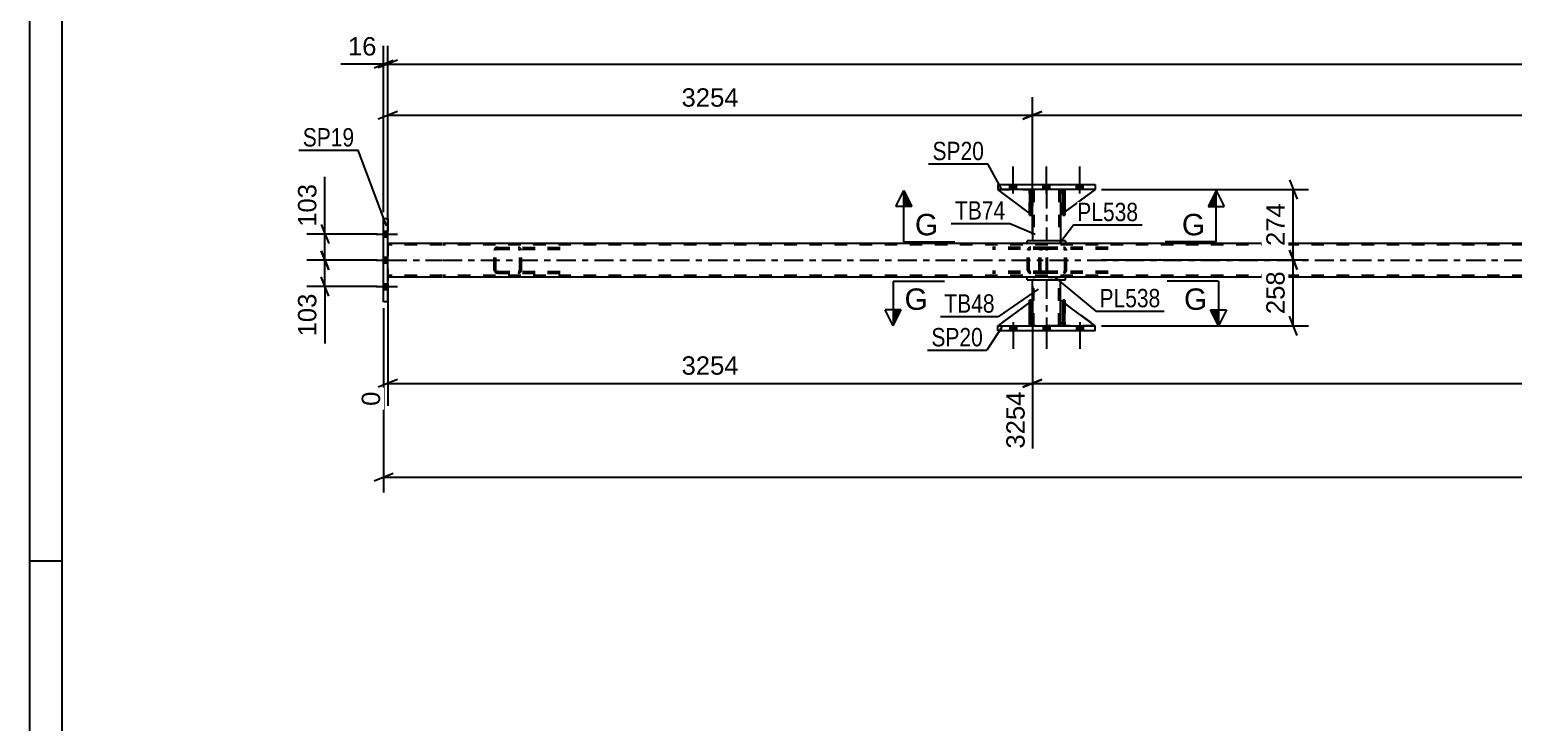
# Model space of a CAD drawing. Header units: millimetres. Extents: x -115 to 726, y -400 to 194.
# Drawn here: x -114.7 to 117, y -275.9 to -167.7 of the extents above; entities that cross this region are included whole.
import ezdxf

# ---------------------------------------------------------------- set-up
doc = ezdxf.new("R2010")
doc.units = ezdxf.units.MM
doc.linetypes.add('DXK_LINE_DOT2', pattern=[3.9198, 1.9599, -1.9599])
doc.linetypes.add('DXK_LINE_DOT3', pattern=[5.9187, 2.979, -0.9799, 0.9799, -0.9799])
doc.styles.add('Arial', font='arial.ttf', dxfattribs={"height": 0.2})
doc.styles.add('Arial Narrow', font='ARIALN.TTF', dxfattribs={"height": 0.2})

# ---------------------------------------------------------------- blocks, each defined once
blk = doc.blocks.new('Unknown-203724152-1113')
at = {"color": 5, "linetype": 'Continuous'}
for p, q in [((-114.68, 194.3), (-114.68, -399.7)), ((-109.68, 189.3), (-109.68, -394.7)), ((-109.68, -250.7), (-114.68, -250.7))]:
    blk.add_line(p, q, dxfattribs=at)
blk = doc.blocks.new('Bolt-203724152-2299 - 2267')
at = {"linetype": 'Continuous'}
for points in [[(38.38, -214.74), (39.42, -214.74), (39.42, -213.94), (38.38, -213.94)], [(38.38, -214.74), (39.42, -214.74), (39.42, -213.94), (38.38, -213.94)], [(38.38, -214.74), (39.42, -214.74), (39.42, -213.94), (38.38, -213.94)], [(43.58, -214.74), (44.62, -214.74), (44.62, -213.94), (43.58, -213.94)], [(43.58, -214.74), (44.62, -214.74), (44.62, -213.94), (43.58, -213.94)], [(48.78, -214.74), (49.82, -214.74), (49.82, -213.94), (48.78, -213.94)], [(48.78, -214.74), (49.82, -214.74), (49.82, -213.94), (48.78, -213.94)], [(48.78, -214.74), (49.82, -214.74), (49.82, -213.94), (48.78, -213.94)]]:
    blk.add_hatch(color=1, dxfattribs=at).paths.add_polyline_path(points)
at = {"color": 1, "linetype": 'Continuous'}
for p, q in [((38.38, -213.94), (38.38, -214.74)), ((38.38, -213.94), (38.38, -214.74)), ((38.38, -213.94), (38.38, -214.74)), ((38.9, -213.34), (38.9, -217.54)), ((38.9, -213.34), (38.9, -217.54)), ((38.9, -213.34), (38.9, -217.54)), ((39.42, -213.94), (39.42, -214.74)), ((39.42, -213.94), (39.42, -214.74)), ((39.42, -213.94), (39.42, -214.74)), ((43.58, -213.94), (43.58, -214.74)), ((43.58, -213.94), (43.58, -214.74)), ((44.1, -213.34), (44.1, -217.54)), ((44.1, -213.34), (44.1, -217.54)), ((44.62, -213.94), (44.62, -214.74)), ((44.62, -213.94), (44.62, -214.74)), ((48.78, -213.94), (48.78, -214.74)), ((48.78, -213.94), (48.78, -214.74)), ((48.78, -213.94), (48.78, -214.74)), ((49.3, -213.34), (49.3, -217.54)), ((49.3, -213.34), (49.3, -217.54)), ((49.3, -213.34), (49.3, -217.54)), ((49.82, -213.94), (49.82, -214.74)), ((49.82, -213.94), (49.82, -214.74)), ((49.82, -213.94), (49.82, -214.74))]:
    blk.add_line(p, q, dxfattribs=at)
blk = doc.blocks.new('Bolt-203724152-2291 - 2267')
at = {"linetype": 'Continuous'}
for points in [[(-58.76, -200.04), (-58.76, -199.16), (-59.4, -199.16), (-59.4, -200.04)], [(-58.76, -200.04), (-58.76, -199.16), (-59.4, -199.16), (-59.4, -200.04)], [(-58.76, -200.04), (-58.76, -199.16), (-59.4, -199.16), (-59.4, -200.04)], [(-58.76, -204.12), (-58.76, -203.24), (-59.4, -203.24), (-59.4, -204.12)], [(-58.76, -204.12), (-58.76, -203.24), (-59.4, -203.24), (-59.4, -204.12)], [(-58.76, -208.24), (-58.76, -207.36), (-59.4, -207.36), (-59.4, -208.24)], [(-58.76, -208.24), (-58.76, -207.36), (-59.4, -207.36), (-59.4, -208.24)], [(-58.76, -208.24), (-58.76, -207.36), (-59.4, -207.36), (-59.4, -208.24)]]:
    blk.add_hatch(color=1, dxfattribs=at).paths.add_polyline_path(points)
at = {"color": 1, "linetype": 'Continuous'}
for p, q in [((-59.4, -199.16), (-58.76, -199.16)), ((-59.4, -199.16), (-58.76, -199.16)), ((-59.4, -199.16), (-58.76, -199.16)), ((-60.56, -199.6), (-57.24, -199.6)), ((-60.56, -199.6), (-57.24, -199.6)), ((-60.56, -199.6), (-57.24, -199.6)), ((-59.4, -200.04), (-58.76, -200.04)), ((-59.4, -200.04), (-58.76, -200.04)), ((-59.4, -200.04), (-58.76, -200.04)), ((-60.56, -203.68), (-57.24, -203.68)), ((-60.56, -203.68), (-57.24, -203.68)), ((-59.4, -203.24), (-58.76, -203.24)), ((-59.4, -203.24), (-58.76, -203.24)), ((-59.4, -204.12), (-58.76, -204.12)), ((-59.4, -204.12), (-58.76, -204.12)), ((-60.56, -207.8), (-57.24, -207.8)), ((-60.56, -207.8), (-57.24, -207.8)), ((-60.56, -207.8), (-57.24, -207.8)), ((-59.4, -207.36), (-58.76, -207.36)), ((-59.4, -207.36), (-58.76, -207.36)), ((-59.4, -207.36), (-58.76, -207.36)), ((-59.4, -208.24), (-58.76, -208.24)), ((-59.4, -208.24), (-58.76, -208.24)), ((-59.4, -208.24), (-58.76, -208.24))]:
    blk.add_line(p, q, dxfattribs=at)
blk = doc.blocks.new('Part-203724152-2363 - 2267')
at = {"color": 2, "linetype": 'Continuous'}
for p, q in [((41.77, -192.66), (41.45, -192.66)), ((41.45, -192.66), (41.45, -196.66)), ((41.77, -192.66), (41.77, -192.66)), ((41.77, -192.66), (41.77, -196.66)), ((41.77, -196.66), (41.45, -196.66))]:
    blk.add_line(p, q, dxfattribs=at)
at = {"color": 7, "linetype": 'DXK_LINE_DOT2'}
for p, q in [((41.45, -192.66), (41.45, -193.26)), ((41.45, -192.66), (41.45, -192.66)), ((41.77, -193.26), (41.45, -193.26)), ((41.45, -193.26), (41.45, -196.66)), ((41.77, -193.26), (41.77, -192.66)), ((41.77, -192.66), (41.77, -192.66)), ((41.77, -196.66), (41.77, -193.26))]:
    blk.add_line(p, q, dxfattribs=at)
blk = doc.blocks.new('Part-203724152-2368 - 2267')
at = {"color": 2, "linetype": 'Continuous'}
for p, q in [((46.65, -192.9), (46.3, -193.26)), ((46.3, -193.26), (46.3, -196.66)), ((51.7, -192.66), (46.97, -196.16)), ((46.3, -196.66), (46.65, -196.4))]:
    blk.add_line(p, q, dxfattribs=at)
at = {"color": 7, "linetype": 'DXK_LINE_DOT2'}
for p, q in [((46.9, -192.66), (46.65, -192.9)), ((51.7, -192.66), (46.9, -192.66)), ((51.7, -192.66), (51.7, -192.66)), ((51.7, -192.66), (51.7, -192.66)), ((46.97, -196.16), (46.65, -196.4))]:
    blk.add_line(p, q, dxfattribs=at)
blk = doc.blocks.new('Part-203724152-2304 - 2267')
at = {"color": 7, "linetype": 'DXK_LINE_DOT2'}
for p, q in [((-42.1, -201.99), (-42.14, -202.18)), ((-42.14, -205.22), (-42.14, -202.18)), ((-41.89, -202.18), (-41.87, -202.09)), ((-41.89, -205.22), (-41.89, -202.18)), ((-41.87, -202.09), (-41.81, -202.01)), ((-41.63, -201.7), (-41.83, -201.73)), ((-41.81, -202.01), (-41.73, -201.96)), ((-41.73, -201.96), (-41.63, -201.94)), ((-41.63, -201.7), (-31.4, -201.7)), ((-41.63, -201.94), (-31.4, -201.94)), ((-38.2, -201.73), (-38.4, -201.7)), ((-38.4, -201.94), (-38.3, -201.96)), ((-38.3, -201.96), (-38.22, -202.01)), ((-38.22, -202.01), (-38.16, -202.09)), ((-38.16, -202.09), (-38.14, -202.18)), ((-38.14, -205.22), (-38.14, -202.18)), ((-37.89, -202.18), (-37.93, -201.99)), ((-37.89, -205.22), (-37.89, -202.18)), ((-42.14, -205.22), (-42.1, -205.4)), ((-41.87, -205.31), (-41.89, -205.22)), ((-41.81, -205.39), (-41.87, -205.31)), ((-41.83, -205.66), (-41.63, -205.7)), ((-41.73, -205.44), (-41.81, -205.39)), ((-41.63, -205.46), (-41.73, -205.44)), ((-41.63, -205.46), (-31.4, -205.46)), ((-41.63, -205.7), (-31.4, -205.7)), ((-38.3, -205.44), (-38.4, -205.46)), ((-38.4, -205.7), (-38.2, -205.66)), ((-38.22, -205.39), (-38.3, -205.44)), ((-38.16, -205.31), (-38.22, -205.39)), ((-38.14, -205.22), (-38.16, -205.31)), ((-37.93, -205.4), (-37.89, -205.22))]:
    blk.add_line(p, q, dxfattribs=at)
for centre, start, end in [((-41.65, -202.2), 110.7583, 155.68), ((-38.38, -202.2), 24.32, 69.2417), ((-41.65, -205.2), 204.32, 249.2417), ((-38.38, -205.2), 290.7583, 335.68)]:
    blk.add_arc(centre, 0.496, start, end, dxfattribs=at)
blk = doc.blocks.new('Part-203724152-2369 - 2267')
at = {"color": 7, "linetype": 'DXK_LINE_DOT2'}
for p, q in [((46.9, -192.66), (46.3, -193.26)), ((46.3, -196.66), (51.7, -192.66)), ((46.3, -193.26), (46.3, -196.66)), ((51.7, -192.66), (46.9, -192.66))]:
    blk.add_line(p, q, dxfattribs=at)
blk = doc.blocks.new('Part-203724152-2305 - 2267')
at = {"color": 2, "linetype": 'Continuous'}
for p, q in [((-50.24, -201.06), (-58.76, -201.06)), ((41.1, -201.06), (-50.14, -201.06)), ((608.77, -201.06), (47.1, -201.06)), ((-50.24, -206.34), (-58.76, -206.34)), ((41.1, -206.34), (-50.14, -206.34)), ((211.36, -206.34), (47.1, -206.34))]:
    blk.add_line(p, q, dxfattribs=at)
at = {"color": 7, "linetype": 'DXK_LINE_DOT2'}
for p, q in [((-58.76, -206.34), (-58.76, -201.06)), ((-50.24, -201.3), (-58.76, -201.3)), ((608.77, -201.3), (-50.14, -201.3)), ((47.1, -201.06), (41.1, -201.06)), ((-50.24, -206.1), (-58.76, -206.1)), ((608.77, -206.1), (-50.14, -206.1)), ((47.1, -206.34), (41.1, -206.34))]:
    blk.add_line(p, q, dxfattribs=at)
at = {"color": 7, "linetype": 'DXK_LINE_DOT3'}
for p, q in [((-58.76, -203.7), (-50.24, -203.7)), ((-50.14, -203.7), (608.77, -203.7))]:
    blk.add_line(p, q, dxfattribs=at)
blk = doc.blocks.new('Part-203724152-2310 - 2267')
at = {"color": 2, "linetype": 'Continuous'}
for p, q in [((47.1, -200.66), (41.1, -200.66)), ((41.1, -201.06), (41.1, -200.66)), ((47.1, -201.06), (41.1, -201.06)), ((47.1, -200.66), (47.1, -201.06))]:
    blk.add_line(p, q, dxfattribs=at)
blk = doc.blocks.new('Part-203724152-2388 - 2267')
at = {"color": 2, "linetype": 'Continuous'}
for p, q in [((41.9, -209.94), (41.9, -206.74)), ((46.3, -209.94), (46.3, -206.74)), ((41.9, -213.94), (41.9, -213.34)), ((46.3, -213.94), (46.3, -213.34))]:
    blk.add_line(p, q, dxfattribs=at)
at = {"color": 7, "linetype": 'DXK_LINE_DOT2'}
for p, q in [((46.3, -206.74), (41.9, -206.74)), ((42.14, -213.94), (42.14, -206.74)), ((46.06, -213.94), (46.06, -206.74)), ((41.9, -213.34), (41.9, -209.94)), ((46.3, -213.34), (46.3, -209.94)), ((46.3, -213.94), (41.9, -213.94))]:
    blk.add_line(p, q, dxfattribs=at)
at = {"color": 7, "linetype": 'DXK_LINE_DOT3'}
blk.add_line((44.1, -206.74), (44.1, -213.94), dxfattribs=at)
blk = doc.blocks.new('Part-203724152-2390 - 2267')
at = {"color": 2, "linetype": 'Continuous'}
for p, q in [((41.45, -213.94), (41.45, -209.94)), ((41.45, -209.94), (41.77, -209.94)), ((41.77, -213.94), (41.77, -209.94)), ((41.45, -213.94), (41.45, -213.94)), ((41.77, -213.94), (41.45, -213.94))]:
    blk.add_line(p, q, dxfattribs=at)
at = {"color": 7, "linetype": 'DXK_LINE_DOT2'}
for p, q in [((41.45, -209.94), (41.45, -213.34)), ((41.77, -213.34), (41.77, -209.94)), ((41.45, -213.34), (41.45, -213.94)), ((41.45, -213.34), (41.77, -213.34)), ((41.45, -213.94), (41.45, -213.94)), ((41.45, -213.94), (41.45, -213.94)), ((41.77, -213.94), (41.77, -213.34)), ((41.77, -213.94), (41.77, -213.94))]:
    blk.add_line(p, q, dxfattribs=at)
blk = doc.blocks.new('Part-203724152-2332 - 2267')
at = {"color": 7, "linetype": 'DXK_LINE_DOT2'}
for p, q in [((43.98, -201.7), (35.66, -201.7)), ((43.98, -201.94), (35.66, -201.94)), ((41.18, -201.99), (41.15, -202.18)), ((41.15, -205.22), (41.15, -202.18)), ((41.4, -202.18), (41.42, -202.09)), ((41.4, -205.22), (41.4, -202.18)), ((41.42, -202.09), (41.47, -202.01)), ((41.65, -201.7), (41.46, -201.73)), ((41.47, -202.01), (41.55, -201.96)), ((41.55, -201.96), (41.65, -201.94)), ((42.99, -201.94), (42.99, -201.7)), ((44.09, -201.73), (43.98, -201.7)), ((43.98, -201.94), (44.03, -201.96)), ((44.03, -201.96), (44.08, -202.01)), ((44.08, -202.01), (44.11, -202.09)), ((44.17, -201.84), (44.09, -201.73)), ((44.11, -202.09), (44.12, -202.18)), ((44.12, -205.22), (44.12, -202.18)), ((44.23, -201.99), (44.17, -201.84)), ((44.25, -202.18), (44.23, -201.99)), ((44.25, -205.22), (44.25, -202.18)), ((43.98, -205.46), (35.66, -205.46)), ((43.98, -205.7), (35.66, -205.7)), ((41.15, -205.22), (41.18, -205.4)), ((41.42, -205.31), (41.4, -205.22)), ((41.47, -205.39), (41.42, -205.31)), ((41.46, -205.66), (41.65, -205.7)), ((41.55, -205.44), (41.47, -205.39)), ((41.65, -205.46), (41.55, -205.44)), ((42.99, -205.7), (42.99, -205.46)), ((44.03, -205.44), (43.98, -205.46)), ((43.98, -205.7), (44.09, -205.66)), ((44.08, -205.39), (44.03, -205.44)), ((44.11, -205.31), (44.08, -205.39)), ((44.09, -205.66), (44.17, -205.56)), ((44.12, -205.22), (44.11, -205.31)), ((44.17, -205.56), (44.23, -205.4)), ((44.23, -205.4), (44.25, -205.22))]:
    blk.add_line(p, q, dxfattribs=at)
for centre, start, end in [((41.63, -202.19), 111.1941, 156.1506), ((41.63, -205.2), 203.8494, 248.8059)]:
    blk.add_arc(centre, 0.492, start, end, dxfattribs=at)
blk = doc.blocks.new('Part-203724152-2397 - 2267')
at = {"color": 7, "linetype": 'DXK_LINE_DOT2'}
for p, q in [((41.9, -196.66), (36.5, -192.66)), ((36.5, -192.66), (41.3, -192.66)), ((41.3, -192.66), (41.9, -193.26)), ((41.9, -193.26), (41.3, -192.66)), ((41.9, -193.26), (41.9, -196.66)), ((41.9, -193.26), (41.9, -193.26)), ((41.9, -193.26), (41.9, -196.66))]:
    blk.add_line(p, q, dxfattribs=at)
blk = doc.blocks.new('Part-203724152-2402 - 2267')
at = {"color": 2, "linetype": 'Continuous'}
for p, q in [((41.45, -196.33), (36.5, -192.66)), ((41.45, -192.81), (41.3, -192.66)), ((41.9, -193.26), (41.77, -193.13)), ((41.9, -193.26), (41.9, -193.26)), ((41.9, -196.66), (41.9, -193.26)), ((41.77, -196.56), (41.9, -196.66)), ((41.9, -196.66), (41.9, -196.66))]:
    blk.add_line(p, q, dxfattribs=at)
at = {"color": 7, "linetype": 'DXK_LINE_DOT2'}
for p, q in [((41.3, -192.66), (36.5, -192.66)), ((36.5, -192.66), (36.5, -192.66)), ((41.3, -192.66), (41.9, -193.26)), ((41.77, -193.13), (41.45, -192.81)), ((41.9, -193.26), (41.9, -196.66)), ((41.77, -196.56), (41.45, -196.33))]:
    blk.add_line(p, q, dxfattribs=at)
blk = doc.blocks.new('Bolt-203724152-2338 - 2267')
at = {"linetype": 'Continuous'}
for points in [[(39.42, -191.86), (38.38, -191.86), (38.38, -192.66), (39.42, -192.66)], [(39.42, -191.86), (38.38, -191.86), (38.38, -192.66), (39.42, -192.66)], [(39.42, -191.86), (38.38, -191.86), (38.38, -192.66), (39.42, -192.66)], [(44.62, -191.86), (43.58, -191.86), (43.58, -192.66), (44.62, -192.66)], [(44.62, -191.86), (43.58, -191.86), (43.58, -192.66), (44.62, -192.66)], [(49.82, -191.86), (48.78, -191.86), (48.78, -192.66), (49.82, -192.66)], [(49.82, -191.86), (48.78, -191.86), (48.78, -192.66), (49.82, -192.66)], [(49.82, -191.86), (48.78, -191.86), (48.78, -192.66), (49.82, -192.66)]]:
    blk.add_hatch(color=1, dxfattribs=at).paths.add_polyline_path(points)
at = {"color": 1, "linetype": 'Continuous'}
for p, q in [((38.9, -193.26), (38.9, -189.06)), ((38.9, -193.26), (38.9, -189.06)), ((38.9, -193.26), (38.9, -189.06)), ((44.1, -193.26), (44.1, -189.06)), ((44.1, -193.26), (44.1, -189.06)), ((49.3, -193.26), (49.3, -189.06)), ((49.3, -193.26), (49.3, -189.06)), ((49.3, -193.26), (49.3, -189.06)), ((38.38, -192.66), (38.38, -191.86)), ((38.38, -192.66), (38.38, -191.86)), ((38.38, -192.66), (38.38, -191.86)), ((39.42, -192.66), (39.42, -191.86)), ((39.42, -192.66), (39.42, -191.86)), ((39.42, -192.66), (39.42, -191.86)), ((43.58, -192.66), (43.58, -191.86)), ((43.58, -192.66), (43.58, -191.86)), ((44.62, -192.66), (44.62, -191.86)), ((44.62, -192.66), (44.62, -191.86)), ((48.78, -192.66), (48.78, -191.86)), ((48.78, -192.66), (48.78, -191.86)), ((48.78, -192.66), (48.78, -191.86)), ((49.82, -192.66), (49.82, -191.86)), ((49.82, -192.66), (49.82, -191.86)), ((49.82, -192.66), (49.82, -191.86))]:
    blk.add_line(p, q, dxfattribs=at)
blk = doc.blocks.new('Part-203724152-2413 - 2267')
at = {"color": 2, "linetype": 'Continuous'}
for p, q in [((46.3, -213.34), (46.3, -209.94)), ((46.3, -209.94), (46.65, -210.2)), ((51.7, -213.94), (46.97, -210.44)), ((46.65, -213.69), (46.3, -213.34))]:
    blk.add_line(p, q, dxfattribs=at)
at = {"color": 7, "linetype": 'DXK_LINE_DOT2'}
for p, q in [((46.97, -210.44), (46.65, -210.2)), ((46.65, -213.69), (46.9, -213.94)), ((46.9, -213.94), (51.7, -213.94))]:
    blk.add_line(p, q, dxfattribs=at)
blk = doc.blocks.new('Part-203724152-2349 - 2267')
at = {"color": 2, "linetype": 'Continuous'}
for p, q in [((36.5, -191.86), (36.5, -192.66)), ((36.5, -191.86), (51.7, -191.86)), ((51.7, -191.86), (51.7, -192.66)), ((51.7, -192.66), (36.5, -192.66))]:
    blk.add_line(p, q, dxfattribs=at)
blk = doc.blocks.new('Part-203724152-2361 - 2267')
at = {"color": 2, "linetype": 'Continuous'}
for p, q in [((41.9, -192.66), (41.9, -193.26)), ((46.3, -192.66), (46.3, -193.26)), ((41.9, -196.66), (41.9, -200.66)), ((46.3, -196.66), (46.3, -200.66))]:
    blk.add_line(p, q, dxfattribs=at)
at = {"color": 7, "linetype": 'DXK_LINE_DOT2'}
for p, q in [((46.3, -192.66), (41.9, -192.66)), ((41.9, -193.26), (41.9, -196.66)), ((42.14, -192.66), (42.14, -200.66)), ((46.06, -192.66), (46.06, -200.66)), ((46.3, -193.26), (46.3, -196.66)), ((46.3, -200.66), (41.9, -200.66))]:
    blk.add_line(p, q, dxfattribs=at)
at = {"color": 7, "linetype": 'DXK_LINE_DOT3'}
blk.add_line((44.1, -192.66), (44.1, -200.66), dxfattribs=at)
blk = doc.blocks.new('Part-203724152-2375 - 2267')
at = {"color": 2, "linetype": 'Continuous'}
for p, q in [((46.97, -192.66), (46.65, -192.66)), ((46.65, -192.66), (46.65, -196.66)), ((46.97, -192.66), (46.97, -192.66)), ((46.97, -192.66), (46.97, -196.66)), ((46.97, -196.66), (46.65, -196.66))]:
    blk.add_line(p, q, dxfattribs=at)
at = {"color": 7, "linetype": 'DXK_LINE_DOT2'}
for p, q in [((46.65, -192.66), (46.65, -193.26)), ((46.65, -192.66), (46.65, -192.66)), ((46.97, -193.26), (46.65, -193.26)), ((46.65, -193.26), (46.65, -196.66)), ((46.97, -193.26), (46.97, -192.66)), ((46.97, -192.66), (46.97, -192.66)), ((46.97, -196.66), (46.97, -193.26))]:
    blk.add_line(p, q, dxfattribs=at)
blk = doc.blocks.new('Part-203724152-2401 - 2267')
at = {"color": 7, "linetype": 'DXK_LINE_DOT2'}
for p, q in [((41.45, -193.26), (41.45, -192.66)), ((41.45, -192.66), (41.45, -192.66)), ((41.45, -192.66), (41.45, -196.66)), ((41.45, -192.66), (41.77, -192.66)), ((41.45, -196.66), (41.45, -193.26)), ((41.45, -193.26), (41.77, -193.26)), ((41.77, -192.66), (41.77, -193.26)), ((41.77, -196.66), (41.77, -192.66)), ((41.77, -193.26), (41.77, -196.66)), ((41.45, -196.66), (41.77, -196.66))]:
    blk.add_line(p, q, dxfattribs=at)
blk = doc.blocks.new('Part-203724152-2412 - 2267')
at = {"color": 7, "linetype": 'DXK_LINE_DOT2'}
for p, q in [((41.9, -209.94), (36.5, -213.94)), ((41.9, -213.34), (41.9, -209.94)), ((41.9, -209.94), (41.9, -213.34)), ((36.5, -213.94), (41.3, -213.94)), ((41.3, -213.94), (41.9, -213.34)), ((41.9, -213.34), (41.3, -213.94)), ((41.9, -213.34), (41.9, -213.34))]:
    blk.add_line(p, q, dxfattribs=at)
blk = doc.blocks.new('Part-203724152-2414 - 2267')
at = {"color": 7, "linetype": 'DXK_LINE_DOT2'}
for p, q in [((46.3, -213.34), (46.3, -209.94)), ((46.3, -209.94), (51.7, -213.94)), ((46.9, -213.94), (46.3, -213.34)), ((51.7, -213.94), (46.9, -213.94))]:
    blk.add_line(p, q, dxfattribs=at)
blk = doc.blocks.new('Part-203724152-2415 - 2267')
at = {"color": 7, "linetype": 'DXK_LINE_DOT2'}
for p, q in [((46.65, -193.26), (46.65, -192.66)), ((46.65, -192.66), (46.65, -192.66)), ((46.65, -192.66), (46.65, -196.66)), ((46.65, -192.66), (46.97, -192.66)), ((46.65, -196.66), (46.65, -193.26)), ((46.65, -193.26), (46.97, -193.26)), ((46.97, -192.66), (46.97, -193.26)), ((46.97, -196.66), (46.97, -192.66)), ((46.97, -193.26), (46.97, -196.66)), ((46.65, -196.66), (46.97, -196.66))]:
    blk.add_line(p, q, dxfattribs=at)
blk = doc.blocks.new('Part-203724152-2434 - 2267')
at = {"color": 7, "linetype": 'DXK_LINE_DOT2'}
for p, q in [((41.77, -209.94), (41.45, -209.94)), ((41.45, -213.34), (41.45, -209.94)), ((41.45, -213.94), (41.45, -209.94)), ((41.77, -209.94), (41.77, -213.34)), ((41.77, -213.94), (41.77, -209.94)), ((41.77, -213.34), (41.45, -213.34)), ((41.45, -213.94), (41.45, -213.34)), ((41.77, -213.94), (41.45, -213.94)), ((41.77, -213.34), (41.77, -213.94)), ((41.77, -213.94), (41.77, -213.94))]:
    blk.add_line(p, q, dxfattribs=at)
blk = doc.blocks.new('Part-203724152-2435 - 2267')
at = {"color": 2, "linetype": 'Continuous'}
for p, q in [((41.45, -210.27), (36.5, -213.94)), ((41.9, -209.94), (41.77, -210.03)), ((41.9, -213.34), (41.9, -209.94)), ((41.45, -213.78), (41.3, -213.94)), ((41.9, -213.34), (41.77, -213.46)), ((41.9, -213.34), (41.9, -213.34))]:
    blk.add_line(p, q, dxfattribs=at)
at = {"color": 7, "linetype": 'DXK_LINE_DOT2'}
for p, q in [((41.77, -210.03), (41.45, -210.27)), ((41.9, -213.34), (41.9, -209.94)), ((36.5, -213.94), (36.5, -213.94)), ((36.5, -213.94), (41.3, -213.94)), ((41.9, -213.34), (41.3, -213.94)), ((41.77, -213.46), (41.45, -213.78))]:
    blk.add_line(p, q, dxfattribs=at)
blk = doc.blocks.new('Part-203724152-2454 - 2267')
at = {"color": 7, "linetype": 'DXK_LINE_DOT2'}
for p, q in [((46.97, -209.94), (46.65, -209.94)), ((46.65, -213.34), (46.65, -209.94)), ((46.65, -213.94), (46.65, -209.94)), ((46.97, -209.94), (46.97, -213.34)), ((46.97, -213.94), (46.97, -209.94)), ((46.97, -213.34), (46.65, -213.34)), ((46.65, -213.94), (46.65, -213.34)), ((46.97, -213.94), (46.65, -213.94)), ((46.97, -213.34), (46.97, -213.94)), ((46.97, -213.94), (46.97, -213.94))]:
    blk.add_line(p, q, dxfattribs=at)
blk = doc.blocks.new('Part-203724152-2505 - 2267')
at = {"color": 2, "linetype": 'Continuous'}
for p, q in [((47.1, -206.34), (41.1, -206.34)), ((41.1, -206.74), (41.1, -206.34)), ((41.1, -206.74), (47.1, -206.74)), ((47.1, -206.74), (47.1, -206.34))]:
    blk.add_line(p, q, dxfattribs=at)
blk = doc.blocks.new('Part-203724152-2507 - 2267')
at = {"color": 2, "linetype": 'Continuous'}
for p, q in [((-59.4, -197.2), (-58.76, -197.2)), ((-59.4, -210.2), (-59.4, -197.2)), ((-58.76, -210.2), (-58.76, -197.2)), ((-58.76, -210.2), (-59.4, -210.2))]:
    blk.add_line(p, q, dxfattribs=at)
at = {"color": 7, "linetype": 'DXK_LINE_DOT2'}
for p, q in [((-59.4, -210.2), (-59.4, -197.2)), ((-58.76, -197.2), (-58.76, -210.2))]:
    blk.add_line(p, q, dxfattribs=at)
blk = doc.blocks.new('Part-203724152-2512 - 2267')
at = {"color": 2, "linetype": 'Continuous'}
for p, q in [((36.5, -214.74), (36.5, -213.94)), ((36.5, -213.94), (51.7, -213.94)), ((51.7, -214.74), (36.5, -214.74)), ((51.7, -214.74), (51.7, -213.94))]:
    blk.add_line(p, q, dxfattribs=at)
blk = doc.blocks.new('Part-203724152-2513 - 2267')
at = {"color": 7, "linetype": 'DXK_LINE_DOT2'}
for p, q in [((43.03, -201.99), (42.99, -202.18)), ((42.99, -205.22), (42.99, -202.18)), ((43.25, -202.18), (43.27, -202.09)), ((43.25, -205.22), (43.25, -202.18)), ((43.27, -202.09), (43.32, -202.01)), ((43.5, -201.7), (43.31, -201.73)), ((43.32, -202.01), (43.4, -201.96)), ((43.4, -201.96), (43.5, -201.94)), ((53.73, -201.7), (43.5, -201.7)), ((53.73, -201.94), (43.5, -201.94)), ((46.93, -201.73), (46.74, -201.7)), ((46.74, -201.94), (46.83, -201.96)), ((46.83, -201.96), (46.92, -202.01)), ((46.92, -202.01), (46.97, -202.09)), ((46.97, -202.09), (46.99, -202.18)), ((46.99, -205.22), (46.99, -202.18)), ((47.25, -202.18), (47.21, -201.99)), ((47.25, -205.22), (47.25, -202.18)), ((42.99, -205.22), (43.03, -205.4)), ((43.27, -205.31), (43.25, -205.22)), ((43.32, -205.39), (43.27, -205.31)), ((43.31, -205.66), (43.5, -205.7)), ((43.4, -205.44), (43.32, -205.39)), ((43.5, -205.46), (43.4, -205.44)), ((53.73, -205.46), (43.5, -205.46)), ((53.73, -205.7), (43.5, -205.7)), ((46.83, -205.44), (46.74, -205.46)), ((46.74, -205.7), (46.93, -205.66)), ((46.92, -205.39), (46.83, -205.44)), ((46.97, -205.31), (46.92, -205.39)), ((46.99, -205.22), (46.97, -205.31)), ((47.21, -205.4), (47.25, -205.22))]:
    blk.add_line(p, q, dxfattribs=at)
for centre, start, end in [((43.48, -202.2), 110.7583, 155.68), ((46.76, -202.2), 24.32, 69.2417), ((43.48, -205.2), 204.32, 249.2417), ((46.76, -205.2), 290.7583, 335.68)]:
    blk.add_arc(centre, 0.496, start, end, dxfattribs=at)
blk = doc.blocks.new('Part-203724152-2538 - 2267')
at = {"color": 2, "linetype": 'Continuous'}
for p, q in [((46.65, -213.94), (46.65, -209.94)), ((46.65, -209.94), (46.97, -209.94)), ((46.97, -213.94), (46.97, -209.94)), ((46.65, -213.94), (46.65, -213.94)), ((46.97, -213.94), (46.65, -213.94))]:
    blk.add_line(p, q, dxfattribs=at)
at = {"color": 7, "linetype": 'DXK_LINE_DOT2'}
for p, q in [((46.65, -209.94), (46.65, -213.34)), ((46.97, -213.34), (46.97, -209.94)), ((46.65, -213.34), (46.65, -213.94)), ((46.65, -213.34), (46.97, -213.34)), ((46.65, -213.94), (46.65, -213.94)), ((46.65, -213.94), (46.65, -213.94)), ((46.97, -213.94), (46.97, -213.34)), ((46.97, -213.94), (46.97, -213.94))]:
    blk.add_line(p, q, dxfattribs=at)
blk = doc.blocks.new('StraightDimension-203724152-2706 - 2267')
at = {"color": 7, "linetype": 'Continuous'}
for p, q in [((-59.4, -196.2), (-59.4, -170.22)), ((-58.76, -196.2), (-58.76, -170.22)), ((-60.9, -173.67), (-57.9, -172.47)), ((-57.26, -172.47), (-60.26, -173.67)), ((-59.4, -173.07), (-58.76, -173.07))]:
    blk.add_line(p, q, dxfattribs=at)
at = {"color": 0}
blk.add_wipeout([(-59.93, -172.32), (-59.93, -168.12), (-65.58, -168.12), (-65.58, -172.32)], dxfattribs=at)
at = {"color": 7, "linetype": 'Continuous'}
blk.add_line((-59.4, -173.07), (-66.1, -173.07), dxfattribs=at)
blk.add_line((-59.4, -173.07), (-66.1, -173.07), dxfattribs=at)
at = {"color": 3, "style": 'Arial'}
blk.add_text('16', height=2.865, dxfattribs=at).set_placement((-64.98, -171.72))
blk = doc.blocks.new('StraightDimension-203724152-2652 - 2267')
at = {"color": 7, "linetype": 'Continuous'}
for p, q in [((-58.76, -200.06), (-58.76, -178.21)), ((41.9, -199.66), (41.9, -178.21)), ((-57.26, -180.46), (-60.26, -181.66)), ((40.4, -181.66), (43.4, -180.46)), ((-58.76, -181.06), (41.9, -181.06))]:
    blk.add_line(p, q, dxfattribs=at)
at = {"color": 0}
blk.add_wipeout([(-3.39, -180.31), (-3.39, -176.11), (-13.48, -176.11), (-13.48, -180.31)], dxfattribs=at)
at = {"color": 3, "style": 'Arial'}
blk.add_text('3254', height=2.865, dxfattribs=at).set_placement((-12.88, -179.71))
blk = doc.blocks.new('StraightDimension-203724152-2669 - 2267')
at = {"color": 7, "linetype": 'Continuous'}
for p, q in [((-60.4, -203.7), (-71.41, -203.7)), ((-69.16, -202.2), (-67.96, -205.2)), ((-68.56, -207.8), (-68.56, -203.7)), ((-60.4, -207.8), (-71.41, -207.8)), ((-67.96, -209.3), (-69.16, -206.3))]:
    blk.add_line(p, q, dxfattribs=at)
at = {"color": 0}
blk.add_wipeout([(-69.31, -208.32), (-73.51, -208.32), (-73.51, -216.19), (-69.31, -216.19)], dxfattribs=at)
at = {"color": 7, "linetype": 'Continuous'}
blk.add_line((-68.56, -207.8), (-68.56, -216.72), dxfattribs=at)
blk.add_line((-68.56, -207.8), (-68.56, -216.72), dxfattribs=at)
at = {"color": 3, "style": 'Arial'}
blk.add_text('103', height=2.865, rotation=90.0002, dxfattribs=at).set_placement((-69.91, -215.59))
blk = doc.blocks.new('StraightDimension-203724152-2558 - 2267')
at = {"color": 7, "linetype": 'Continuous'}
for p, q in [((-59.4, -211.2), (-59.4, -239.99)), ((-57.9, -236.99), (-60.9, -238.19)), ((-59.4, -237.59), (618.03, -237.59))]:
    blk.add_line(p, q, dxfattribs=at)
blk = doc.blocks.new('StraightDimension-203724152-2592 - 2267')
at = {"color": 7, "linetype": 'Continuous'}
for p, q in [((-58.76, -207.34), (-58.76, -226.44)), ((41.9, -207.74), (41.9, -233.11)), ((-57.26, -222.32), (-60.26, -223.52)), ((40.4, -223.52), (43.4, -222.32)), ((-58.76, -222.92), (41.9, -222.92))]:
    blk.add_line(p, q, dxfattribs=at)
at = {"color": 0}
blk.add_wipeout([(-3.39, -222.17), (-3.39, -217.97), (-13.48, -217.97), (-13.48, -222.17)], dxfattribs=at)
at = {"color": 0, "linetype": 'Continuous'}
for points in [[(-59.36, -223.62), (-63.56, -223.62), (-63.56, -227.04), (-59.36, -227.04)], [(41.3, -223.62), (37.1, -223.62), (37.1, -233.71), (41.3, -233.71)]]:
    blk.add_wipeout(points, dxfattribs=at)
at = {"color": 3, "style": 'Arial'}
blk.add_text('3254', height=2.865, dxfattribs=at).set_placement((-12.88, -221.57))
at = {"color": 3, "linetype": 'Continuous', "style": 'Arial'}
for s, height, p in [('0', 2.87, (-59.96, -226.44)), ('3254', 2.865, (40.7, -233.11))]:
    blk.add_text(s, height=height, rotation=90.0002, dxfattribs=at).set_placement(p)
blk = doc.blocks.new('StraightDimension-203724152-2602 - 2267')
at = {"color": 7, "linetype": 'Continuous'}
for p, q in [((41.9, -207.74), (41.9, -233.11)), ((212.16, -207.74), (212.16, -233.11)), ((43.4, -222.32), (40.4, -223.52)), ((210.66, -223.52), (213.66, -222.32)), ((41.9, -222.92), (212.16, -222.92))]:
    blk.add_line(p, q, dxfattribs=at)
at = {"color": 0}
blk.add_wipeout([(132.08, -222.17), (132.08, -217.97), (121.98, -217.97), (121.98, -222.17)], dxfattribs=at)
at = {"color": 0, "linetype": 'Continuous'}
blk.add_wipeout([(211.56, -223.62), (207.36, -223.62), (207.36, -233.71), (211.56, -233.71)], dxfattribs=at)
at = {"color": 3, "style": 'Arial'}
blk.add_text('4257', height=2.865, dxfattribs=at).set_placement((122.58, -221.57))
at = {"color": 3, "linetype": 'Continuous', "style": 'Arial'}
blk.add_text('7510', height=2.865, rotation=90.0002, dxfattribs=at).set_placement((210.96, -233.11))
blk = doc.blocks.new('StraightDimension-203724152-2639 - 2267')
at = {"color": 7, "linetype": 'Continuous'}
for p, q in [((41.9, -199.66), (41.9, -178.21)), ((212.16, -199.66), (212.16, -178.21)), ((43.4, -180.46), (40.4, -181.66)), ((210.66, -181.66), (213.66, -180.46)), ((41.9, -181.06), (212.16, -181.06))]:
    blk.add_line(p, q, dxfattribs=at)
at = {"color": 0}
blk.add_wipeout([(132.08, -180.31), (132.08, -176.11), (121.98, -176.11), (121.98, -180.31)], dxfattribs=at)
at = {"color": 3, "style": 'Arial'}
blk.add_text('4257', height=2.865, dxfattribs=at).set_placement((122.58, -179.71))
blk = doc.blocks.new('StraightDimension-203724152-2677 - 2267')
at = {"color": 7, "linetype": 'Continuous'}
for p, q in [((-69.16, -198.1), (-67.96, -201.1)), ((-60.4, -199.6), (-71.41, -199.6)), ((-68.56, -203.7), (-68.56, -199.6)), ((-60.4, -203.7), (-71.41, -203.7)), ((-67.96, -205.2), (-69.16, -202.2))]:
    blk.add_line(p, q, dxfattribs=at)
at = {"color": 0}
blk.add_wipeout([(-69.31, -191.2), (-73.51, -191.2), (-73.51, -199.07), (-69.31, -199.07)], dxfattribs=at)
at = {"color": 7, "linetype": 'Continuous'}
blk.add_line((-68.56, -199.6), (-68.56, -190.68), dxfattribs=at)
blk.add_line((-68.56, -199.6), (-68.56, -190.68), dxfattribs=at)
at = {"color": 3, "style": 'Arial'}
blk.add_text('103', height=2.865, rotation=90.0002, dxfattribs=at).set_placement((-69.91, -198.47))
blk = doc.blocks.new('StraightDimension-203724152-2696 - 2267')
at = {"color": 7, "linetype": 'Continuous'}
for p, q in [((-58.76, -196.2), (-58.76, -170.22)), ((-57.26, -172.47), (-60.26, -173.67)), ((-58.76, -173.07), (617.39, -173.07))]:
    blk.add_line(p, q, dxfattribs=at)
blk = doc.blocks.new('StraightDimension-203724152-2717 - 2267')
at = {"color": 7, "linetype": 'Continuous'}
for p, q in [((52.7, -203.62), (85.05, -203.62)), ((82.05, -202.12), (83.25, -205.12)), ((82.65, -213.94), (82.65, -203.62)), ((83.25, -215.44), (82.05, -212.44)), ((52.7, -213.94), (85.05, -213.94))]:
    blk.add_line(p, q, dxfattribs=at)
at = {"color": 0}
blk.add_wipeout([(81.9, -204.84), (77.7, -204.84), (77.7, -212.71), (81.9, -212.71)], dxfattribs=at)
at = {"color": 3, "style": 'Arial'}
blk.add_text('258', height=2.865, rotation=90.0002, dxfattribs=at).set_placement((81.3, -212.11))
blk = doc.blocks.new('StraightDimension-203724152-2737 - 2267')
at = {"color": 7, "linetype": 'Continuous'}
for p, q in [((82.05, -191.16), (83.25, -194.16)), ((52.7, -192.66), (85.05, -192.66)), ((82.65, -203.62), (82.65, -192.66)), ((52.7, -203.62), (85.05, -203.62)), ((83.25, -205.12), (82.05, -202.12))]:
    blk.add_line(p, q, dxfattribs=at)
at = {"color": 0}
blk.add_wipeout([(81.9, -194.2), (77.7, -194.2), (77.7, -202.07), (81.9, -202.07)], dxfattribs=at)
at = {"color": 3, "style": 'Arial'}
blk.add_text('274', height=2.865, rotation=90.0002, dxfattribs=at).set_placement((81.3, -201.47))
blk = doc.blocks.new('Mark-203724152-2306 - 2267')
at = {"color": 0}
blk.add_wipeout([(58.43, -197.59), (58.43, -194.59), (48.92, -194.59), (48.92, -197.59)], dxfattribs=at)
blk.add_wipeout([(58.43, -197.59), (58.43, -194.59), (48.92, -194.59), (48.92, -197.59)], dxfattribs=at)
at = {"color": 30, "linetype": 'Continuous'}
for p, q in [((46.12, -201.02), (48.32, -198.19)), ((48.32, -198.19), (59.03, -198.19))]:
    blk.add_line(p, q, dxfattribs=at)
at = {"color": 3, "style": 'Arial Narrow'}
blk.add_text('PL538', height=2.863, dxfattribs=at).set_placement((48.92, -197.59))
blk = doc.blocks.new('Mark-203724152-2345 - 2267')
at = {"color": 0}
blk.add_wipeout([(34.35, -188.06), (34.35, -185.06), (26.31, -185.06), (26.31, -188.06)], dxfattribs=at)
blk.add_wipeout([(34.35, -188.06), (34.35, -185.06), (26.31, -185.06), (26.31, -188.06)], dxfattribs=at)
at = {"color": 30, "linetype": 'Continuous'}
for p in [(25.71, -188.66), (37.06, -192.55)]:
    blk.add_line(p, (34.95, -188.66), dxfattribs=at)
at = {"color": 3, "style": 'Arial Narrow'}
blk.add_text('SP20', height=2.863, dxfattribs=at).set_placement((26.31, -188.06))
blk = doc.blocks.new('Mark-203724152-2357 - 2267')
at = {"color": 0}
blk.add_wipeout([(37.67, -197.34), (37.67, -194.34), (29.82, -194.34), (29.82, -197.34)], dxfattribs=at)
blk.add_wipeout([(37.67, -197.34), (37.67, -194.34), (29.82, -194.34), (29.82, -197.34)], dxfattribs=at)
at = {"color": 30, "linetype": 'Continuous'}
for p in [(29.22, -197.94), (42.35, -199.65)]:
    blk.add_line(p, (38.27, -197.94), dxfattribs=at)
at = {"color": 3, "style": 'Arial Narrow'}
blk.add_text('TB74', height=2.863, dxfattribs=at).set_placement((29.82, -197.34))
blk = doc.blocks.new('Mark-203724152-2384 - 2267')
at = {"color": 0}
blk.add_wipeout([(36.02, -211.88), (36.02, -208.88), (28.16, -208.88), (28.16, -211.88)], dxfattribs=at)
blk.add_wipeout([(36.02, -211.88), (36.02, -208.88), (28.16, -208.88), (28.16, -211.88)], dxfattribs=at)
at = {"color": 30, "linetype": 'Continuous'}
for p in [(42.79, -208.19), (27.56, -212.48)]:
    blk.add_line(p, (36.62, -212.48), dxfattribs=at)
at = {"color": 3, "style": 'Arial Narrow'}
blk.add_text('TB48', height=2.863, dxfattribs=at).set_placement((28.16, -211.88))
blk = doc.blocks.new('SectionMark-203724152-2778 - 2267')
at = {"color": 6, "linetype": 'Continuous'}
for p, q in [((20.19, -206.94), (20.19, -213.94)), ((70.96, -206.94), (70.96, -213.94)), ((20.19, -213.94), (18.94, -211.44)), ((72.21, -211.44), (70.96, -213.94))]:
    blk.add_line(p, q, dxfattribs=at)
at = {"color": 0, "linetype": 'Continuous'}
for points in [[(25.57, -211.44), (25.57, -207.94), (21.94, -207.94), (21.94, -211.44)], [(69.21, -211.44), (69.21, -207.94), (65.58, -207.94), (65.58, -211.44)]]:
    blk.add_wipeout(points, dxfattribs=at)
at = {"linetype": 'Continuous'}
for points in [[(20.19, -211.44), (21.44, -211.44), (20.19, -213.94)], [(69.71, -211.44), (70.96, -211.44), (70.96, -213.94)]]:
    blk.add_hatch(color=6, dxfattribs=at).paths.add_polyline_path(points)
at = {"color": 6, "linetype": 'Continuous'}
for p, q in [((20.19, -206.94), (28.19, -206.94)), ((70.96, -206.94), (62.96, -206.94)), ((21.44, -211.44), (18.94, -211.44)), ((20.19, -213.94), (21.44, -211.44)), ((69.71, -211.44), (72.21, -211.44)), ((70.96, -213.94), (69.71, -211.44))]:
    blk.add_line(p, q, dxfattribs=at)
at = {"color": 3, "linetype": 'Continuous', "style": 'Arial'}
for p in [(21.94, -211.44), (65.58, -211.44)]:
    blk.add_text('G', height=3.34, dxfattribs=at).set_placement(p)
blk = doc.blocks.new('SectionMark-203724152-2786 - 2267')
at = {"color": 6, "linetype": 'Continuous'}
for p, q in [((20.56, -195.3), (21.81, -192.8)), ((21.81, -200.8), (21.81, -192.8)), ((70.63, -200.8), (70.63, -192.8)), ((70.63, -192.8), (71.88, -195.3))]:
    blk.add_line(p, q, dxfattribs=at)
at = {"color": 0, "linetype": 'Continuous'}
for points in [[(27.19, -199.8), (27.19, -196.3), (23.56, -196.3), (23.56, -199.8)], [(68.88, -199.8), (68.88, -196.3), (65.25, -196.3), (65.25, -199.8)]]:
    blk.add_wipeout(points, dxfattribs=at)
at = {"linetype": 'Continuous'}
for points in [[(23.06, -195.3), (21.81, -195.3), (21.81, -192.8)], [(70.63, -195.3), (69.38, -195.3), (70.63, -192.8)]]:
    blk.add_hatch(color=6, dxfattribs=at).paths.add_polyline_path(points)
at = {"color": 6, "linetype": 'Continuous'}
for p, q in [((21.81, -192.8), (23.06, -195.3)), ((70.63, -192.8), (69.38, -195.3)), ((23.06, -195.3), (20.56, -195.3)), ((69.38, -195.3), (71.88, -195.3)), ((21.81, -200.8), (29.81, -200.8)), ((70.63, -200.8), (62.63, -200.8))]:
    blk.add_line(p, q, dxfattribs=at)
at = {"color": 3, "linetype": 'Continuous', "style": 'Arial'}
for p in [(23.56, -199.8), (65.25, -199.8)]:
    blk.add_text('G', height=3.34, dxfattribs=at).set_placement(p)
blk = doc.blocks.new('Mark-203724152-2501 - 2267')
at = {"color": 0}
blk.add_wipeout([(61.89, -211.04), (61.89, -208.04), (52.39, -208.04), (52.39, -211.04)], dxfattribs=at)
blk.add_wipeout([(61.89, -211.04), (61.89, -208.04), (52.39, -208.04), (52.39, -211.04)], dxfattribs=at)
at = {"color": 30, "linetype": 'Continuous'}
for p, q in [((45.52, -206.43), (51.79, -211.64)), ((51.79, -211.64), (62.49, -211.64))]:
    blk.add_line(p, q, dxfattribs=at)
at = {"color": 3, "style": 'Arial Narrow'}
blk.add_text('PL538', height=2.863, dxfattribs=at).set_placement((52.39, -211.04))
blk = doc.blocks.new('Mark-203724152-2508 - 2267')
at = {"color": 0}
blk.add_wipeout([(34.18, -217.14), (34.18, -214.14), (26.14, -214.14), (26.14, -217.14)], dxfattribs=at)
blk.add_wipeout([(34.18, -217.14), (34.18, -214.14), (26.14, -214.14), (26.14, -217.14)], dxfattribs=at)
at = {"color": 30, "linetype": 'Continuous'}
for p in [(37.14, -214.15), (25.54, -217.74)]:
    blk.add_line(p, (34.78, -217.74), dxfattribs=at)
at = {"color": 3, "style": 'Arial Narrow'}
blk.add_text('SP20', height=2.863, dxfattribs=at).set_placement((26.14, -217.14))
blk = doc.blocks.new('Mark-203724152-12879 - 2267')
at = {"color": 0}
blk.add_wipeout([(-63.99, -185.93), (-63.99, -182.93), (-72.03, -182.93), (-72.03, -185.93)], dxfattribs=at)
blk.add_wipeout([(-63.99, -185.93), (-63.99, -182.93), (-72.03, -182.93), (-72.03, -185.93)], dxfattribs=at)
at = {"color": 30, "linetype": 'Continuous'}
for p in [(-72.63, -186.53), (-58.98, -198.34)]:
    blk.add_line(p, (-63.39, -186.53), dxfattribs=at)
at = {"color": 3, "style": 'Arial Narrow'}
blk.add_text('SP19', height=2.863, dxfattribs=at).set_placement((-72.03, -185.93))

msp = doc.modelspace()

# ---------------------------------------------------------------- block references
for name in ['Unknown-203724152-1113', 'Bolt-203724152-2338 - 2267', 'Part-203724152-2349 - 2267', 'Part-203724152-2397 - 2267', 'Part-203724152-2402 - 2267', 'Part-203724152-2363 - 2267', 'Part-203724152-2401 - 2267', 'Part-203724152-2361 - 2267', 'Part-203724152-2368 - 2267', 'Part-203724152-2369 - 2267', 'Part-203724152-2375 - 2267', 'Part-203724152-2415 - 2267', 'Bolt-203724152-2291 - 2267', 'Part-203724152-2507 - 2267', 'Part-203724152-2305 - 2267', 'Part-203724152-2310 - 2267', 'Part-203724152-2304 - 2267', 'Part-203724152-2332 - 2267', 'Part-203724152-2513 - 2267', 'Part-203724152-2505 - 2267', 'Part-203724152-2388 - 2267', 'Part-203724152-2412 - 2267', 'Part-203724152-2435 - 2267', 'Part-203724152-2390 - 2267', 'Part-203724152-2434 - 2267', 'Part-203724152-2413 - 2267', 'Part-203724152-2414 - 2267', 'Part-203724152-2454 - 2267', 'Part-203724152-2538 - 2267', 'Part-203724152-2512 - 2267', 'Bolt-203724152-2299 - 2267']:
    msp.add_blockref(name, (0, 0))

# ---------------------------------------------------------------- next in the draw order: block references
for name in ['StraightDimension-203724152-2706 - 2267', 'StraightDimension-203724152-2669 - 2267']:
    msp.add_blockref(name, (0, 0))

# ---------------------------------------------------------------- next in the draw order: block references
for name in ['StraightDimension-203724152-2652 - 2267', 'StraightDimension-203724152-2558 - 2267']:
    msp.add_blockref(name, (0, 0))

# ---------------------------------------------------------------- next in the draw order: block references
for name in ['StraightDimension-203724152-2639 - 2267', 'StraightDimension-203724152-2677 - 2267', 'StraightDimension-203724152-2592 - 2267']:
    msp.add_blockref(name, (0, 0))

# ---------------------------------------------------------------- next in the draw order: block references
msp.add_blockref('StraightDimension-203724152-2602 - 2267', (0, 0))

# ---------------------------------------------------------------- next in the draw order: block references
msp.add_blockref('StraightDimension-203724152-2696 - 2267', (0, 0))

# ---------------------------------------------------------------- next in the draw order: block references
for name in ['Mark-203724152-12879 - 2267', 'Mark-203724152-2345 - 2267', 'Mark-203724152-2357 - 2267', 'StraightDimension-203724152-2717 - 2267', 'Mark-203724152-2384 - 2267']:
    msp.add_blockref(name, (0, 0))

# ---------------------------------------------------------------- next in the draw order: block references
for name in ['StraightDimension-203724152-2737 - 2267', 'SectionMark-203724152-2778 - 2267']:
    msp.add_blockref(name, (0, 0))

# ---------------------------------------------------------------- next in the draw order: block references
for name in ['Mark-203724152-2306 - 2267', 'Mark-203724152-2501 - 2267', 'Mark-203724152-2508 - 2267']:
    msp.add_blockref(name, (0, 0))

# ---------------------------------------------------------------- next in the draw order: block references
msp.add_blockref('SectionMark-203724152-2786 - 2267', (0, 0))

doc.saveas('drawing.dxf')
